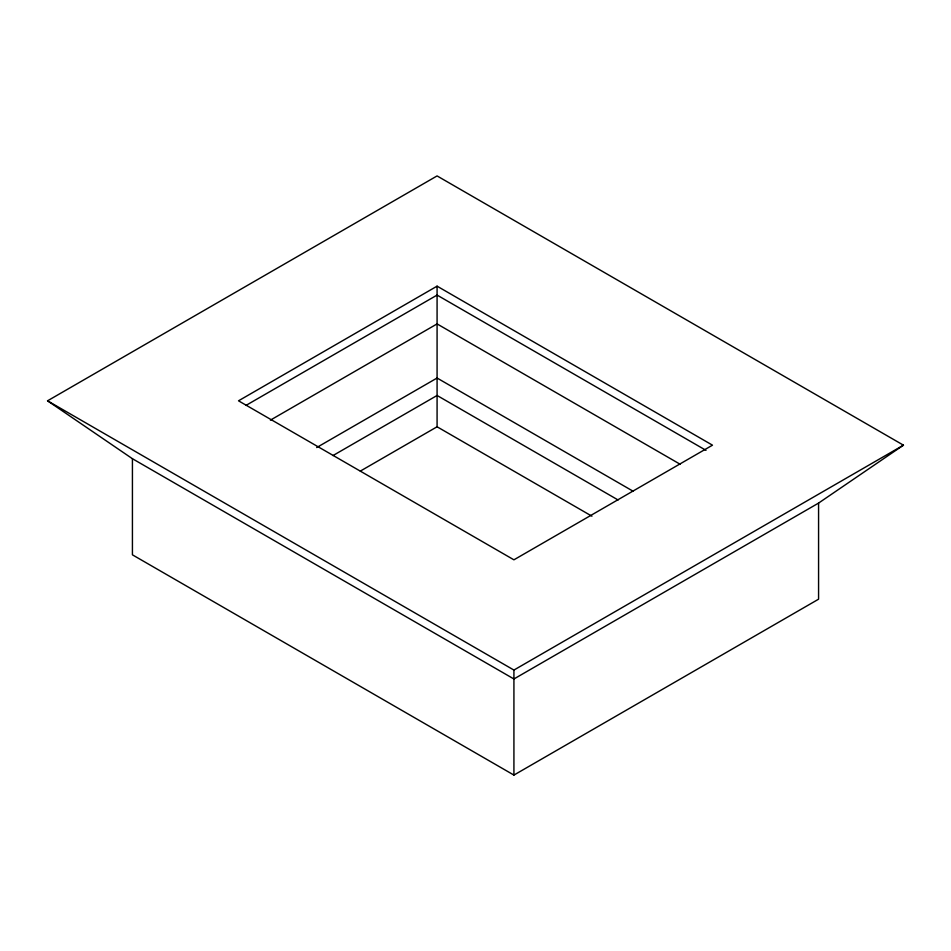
<?xml version="1.0" encoding="UTF-8"?>
<svg xmlns="http://www.w3.org/2000/svg" width="951" height="951" viewBox="0 0 951 951"><rect width="100%" height="100%" fill="white"/><g stroke="black" fill="none" stroke-linecap="round" stroke-linejoin="round"><path stroke-width="1.43" d="M818.573 503.091L903.45 445.175L437.08 175.923L47.55 400.811L132.427 458.715L513.92 678.978L818.573 503.091L818.573 599.189L513.92 775.077L132.427 554.825L132.427 458.715M437.08 286.168L238.511 400.811L513.92 559.818L712.489 445.175L437.08 286.168L437.08 426.785L591.926 516.191M245.976 405.411L437.08 295.083L705.999 450.346M270.405 420.14L437.08 323.911L680.286 464.326M316.671 447.552L437.08 378.034L633.045 491.18M332.981 455.565L437.08 395.473L618.079 499.976M360.322 471.102L437.08 426.785M47.55 400.811L513.92 670.063L903.45 445.175M513.92 670.063L513.92 775.077"/></g></svg>
